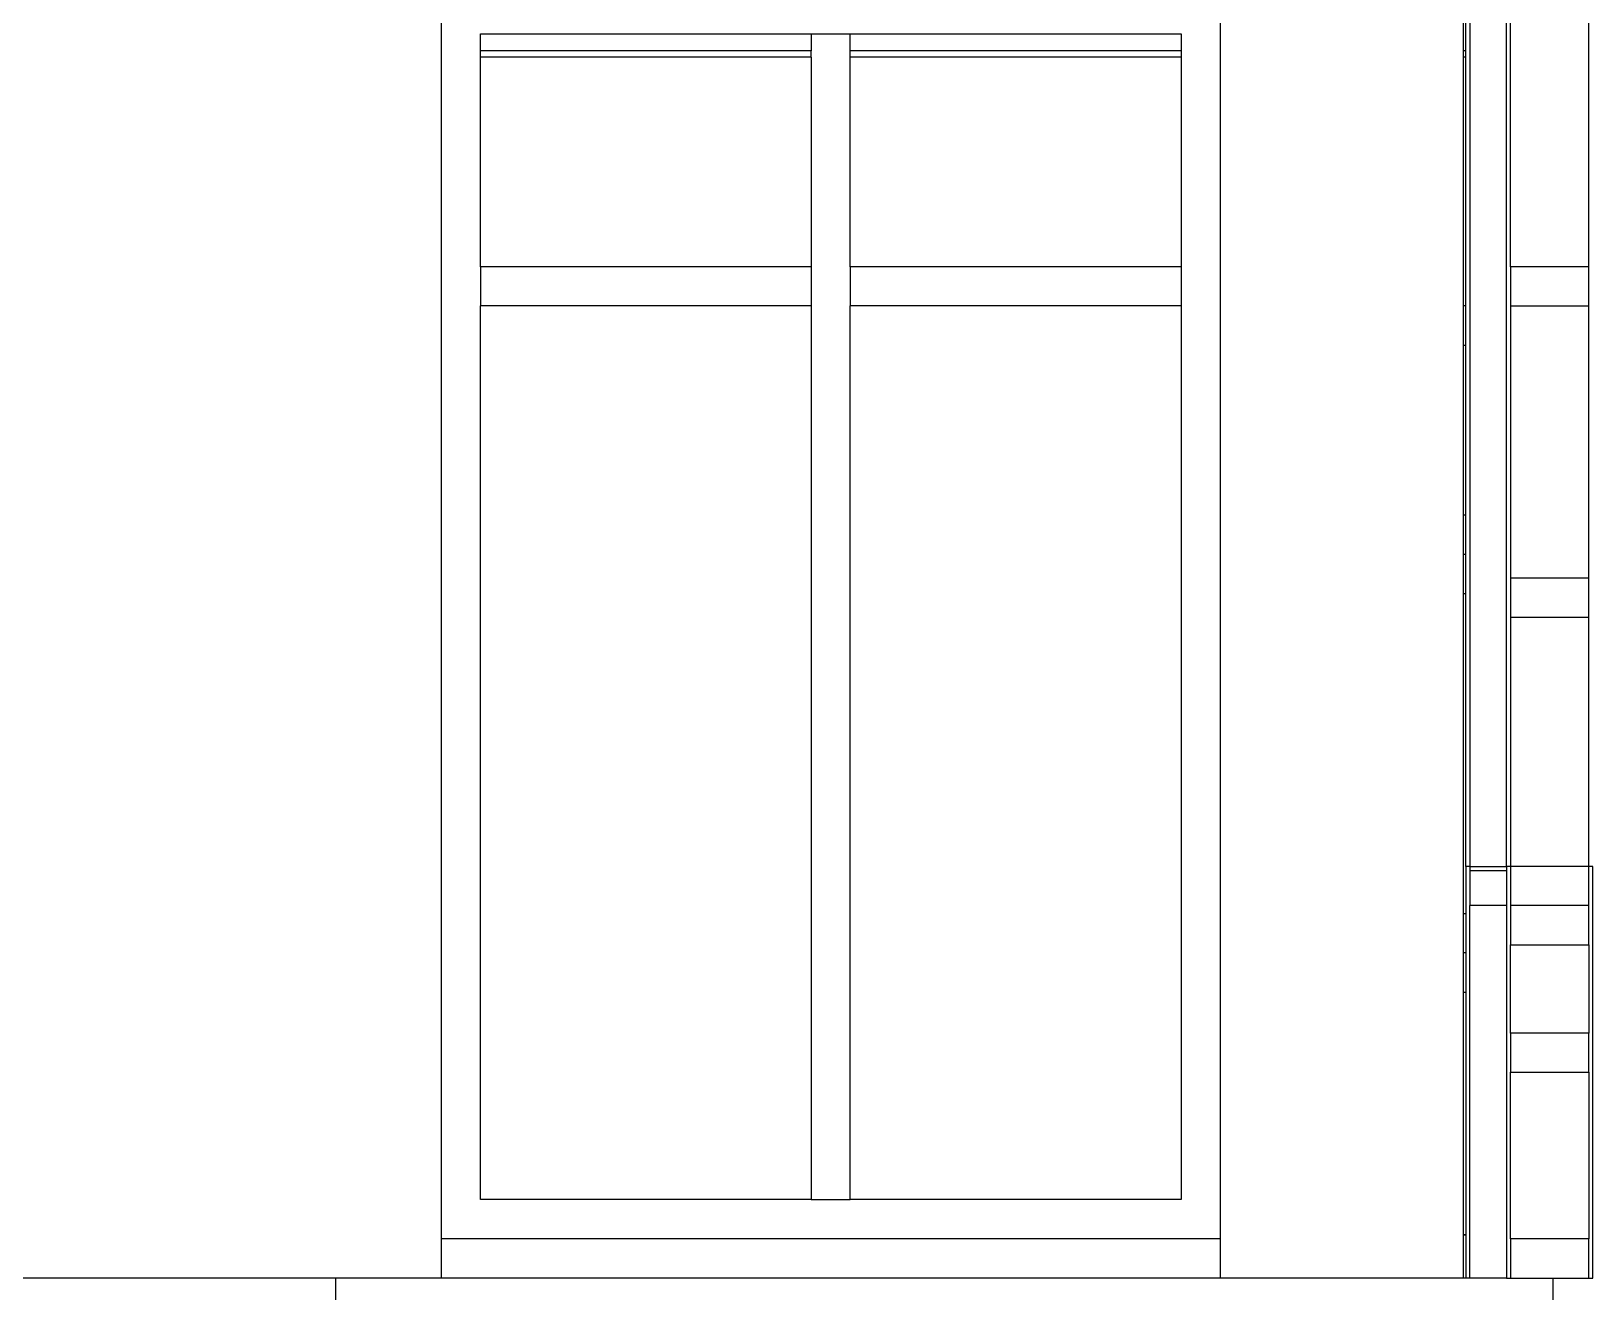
# Model space of a CAD drawing. Extents: x -49.7 to 49.7, y -10.2 to 18.8.
# Drawn here: x 0.599 to 4.583, y 8.261 to 11.477 of the extents above; entities that cross this region are included whole.
import ezdxf

# ---------------------------------------------------------------- set-up
doc = ezdxf.new("R2010")
doc.units = 0
doc.layers.get('0').update_dxf_attribs({"linetype": 'CONTINUOUS'})
doc.layers.add('SECTIONCUTEDGES', color=7, linetype='CONTINUOUS')

msp = doc.modelspace()

# ---------------------------------------------------------------- linework, layer by layer
for p, q in [((4.2531, 11.4266), (4.2531, 11.6663)), ((4.2593, 11.4266), (4.2593, 11.6706)), ((1.6459, 8.3963), (1.6459, 11.5706)), ((3.6324, 11.5706), (3.6324, 8.3963)), ((4.2693, 11.5607), (4.2693, 9.3463)), ((4.3632, 9.3463), (4.3632, 11.5607)), ((4.3732, 10.8763), (4.3732, 11.5706)), ((4.5732, 10.8763), (4.5732, 11.5706)), ((1.7452, 11.4266), (1.7452, 11.4706)), ((1.7452, 11.4706), (2.5895, 11.4706)), ((2.5895, 11.4706), (2.6888, 11.4706)), ((2.5895, 11.4706), (2.5895, 11.4266)), ((2.6888, 11.4266), (2.6888, 11.4706)), ((2.6888, 11.4706), (3.533, 11.4706)), ((3.533, 11.4706), (3.533, 11.4266)), ((2.5895, 11.4266), (1.7452, 11.4266)), ((1.7452, 11.4106), (1.7452, 11.4266)), ((1.7452, 10.8763), (1.7452, 11.4106)), ((2.5895, 11.4106), (1.7452, 11.4106)), ((2.5895, 11.4106), (2.5895, 11.4266)), ((2.5895, 11.4106), (2.5895, 10.8763)), ((3.533, 11.4266), (2.6888, 11.4266)), ((2.6888, 11.4106), (2.6888, 11.4266)), ((2.6888, 10.8763), (2.6888, 11.4106)), ((3.533, 11.4106), (2.6888, 11.4106)), ((3.533, 11.4266), (3.533, 11.4106)), ((3.533, 11.4106), (3.533, 10.8763)), ((4.2593, 11.4266), (4.2531, 11.4266)), ((4.2531, 11.4106), (4.2531, 11.4266)), ((4.2593, 11.4106), (4.2531, 11.4106)), ((4.2531, 10.7763), (4.2531, 11.4106)), ((4.2593, 11.4106), (4.2593, 11.4266)), ((4.2593, 10.7763), (4.2593, 11.4106)), ((2.5895, 10.8763), (1.7452, 10.8763)), ((1.7452, 10.8763), (1.7452, 10.7763)), ((2.5895, 10.8763), (2.5895, 10.7763)), ((3.533, 10.8763), (2.6888, 10.8763)), ((2.6888, 10.8763), (2.6888, 10.7763)), ((3.533, 10.8763), (3.533, 10.7763)), ((2.5895, 10.7763), (1.7452, 10.7763)), ((1.7452, 8.4963), (1.7452, 10.7763)), ((2.5895, 10.7763), (2.5895, 8.4963)), ((3.533, 10.7763), (2.6888, 10.7763)), ((2.6888, 8.4963), (2.6888, 10.7763)), ((3.533, 10.7763), (3.533, 8.4963)), ((4.2593, 10.7763), (4.2531, 10.7763)), ((4.2531, 10.6763), (4.2531, 10.7763)), ((4.2593, 10.6763), (4.2593, 10.7763)), ((4.3732, 10.7763), (4.3732, 10.0821)), ((4.5732, 10.0821), (4.5732, 10.7763)), ((4.2531, 10.6763), (4.2593, 10.6763)), ((4.2531, 10.2425), (4.2531, 10.6763)), ((4.2593, 10.2425), (4.2593, 10.6763)), ((4.2593, 10.2425), (4.2531, 10.2425)), ((4.2531, 10.1425), (4.2531, 10.2425)), ((4.2593, 10.1425), (4.2593, 10.2425)), ((4.2593, 10.1425), (4.2531, 10.1425)), ((4.2531, 10.0425), (4.2531, 10.1425)), ((4.2593, 10.0425), (4.2593, 10.1425)), ((4.2531, 10.0425), (4.2593, 10.0425)), ((4.2531, 9.2257), (4.2531, 10.0425)), ((4.2593, 9.3463), (4.2593, 10.0425)), ((4.3732, 9.9821), (4.3732, 9.3463)), ((4.5732, 9.3463), (4.5732, 9.9821)), ((4.2693, 9.3463), (4.2593, 9.3463)), ((4.2593, 9.3463), (4.2593, 9.2257)), ((4.2693, 9.3463), (4.3632, 9.3463)), ((4.2693, 9.3463), (4.2693, 9.3364)), ((4.2693, 9.3364), (4.3632, 9.3364)), ((4.2693, 9.3364), (4.2693, 9.2463)), ((4.2693, 8.2963), (4.2693, 9.2463)), ((4.3632, 9.2463), (4.2693, 9.2463)), ((4.2593, 9.2257), (4.2531, 9.2257)), ((4.2531, 9.1257), (4.2531, 9.2257)), ((4.2593, 9.2257), (4.2593, 9.1257)), ((4.2593, 9.1257), (4.2531, 9.1257)), ((4.2531, 9.0257), (4.2531, 9.1257)), ((4.2593, 9.1257), (4.2593, 9.0257)), ((4.2531, 9.0257), (4.2593, 9.0257)), ((4.2531, 8.4063), (4.2531, 9.0257)), ((4.2593, 9.0257), (4.2593, 8.4063)), ((2.5895, 8.4963), (1.7452, 8.4963)), ((2.5895, 8.4963), (2.6888, 8.4963)), ((3.533, 8.4963), (2.6888, 8.4963)), ((4.2593, 8.4063), (4.2531, 8.4063)), ((4.2531, 8.4062), (4.2531, 8.4063)), ((4.2531, 8.4062), (4.2593, 8.4062)), ((4.2531, 8.2963), (4.2531, 8.4062)), ((4.2593, 8.4063), (4.2593, 8.4062)), ((4.2593, 8.4062), (4.2593, 8.2963)), ((3.6324, 8.3963), (1.6459, 8.3963)), ((1.6459, 8.2963), (1.6459, 8.3963)), ((3.6324, 8.3963), (3.6324, 8.2963))]:
    msp.add_line(p, q)
at = {"layer": 'SECTIONCUTEDGES'}
for p, q in [((4.3732, 10.8763), (4.3732, 10.7763)), ((4.5732, 10.8763), (4.3732, 10.8763)), ((4.5732, 10.7763), (4.5732, 10.8763)), ((4.3732, 10.7763), (4.5732, 10.7763)), ((4.3732, 10.0821), (4.3732, 9.9821)), ((4.5732, 10.0821), (4.3732, 10.0821)), ((4.5732, 9.9821), (4.5732, 10.0821)), ((4.3732, 9.9821), (4.5732, 9.9821)), ((4.3732, 9.3463), (4.3632, 9.3463)), ((4.3632, 9.3463), (4.3632, 9.3364)), ((4.3632, 9.3364), (4.3632, 9.2463)), ((4.5732, 9.3463), (4.3732, 9.3463)), ((4.3732, 9.3463), (4.3732, 9.2463)), ((4.5832, 9.3463), (4.5732, 9.3463)), ((4.5732, 9.2463), (4.5732, 9.3463)), ((4.5832, 8.2963), (4.5832, 9.3463)), ((4.3632, 9.2463), (4.3632, 8.2963)), ((4.3732, 9.2463), (4.3732, 9.1463)), ((4.5732, 9.2463), (4.3732, 9.2463)), ((4.5732, 9.1463), (4.5732, 9.2463)), ((4.3732, 9.1463), (4.5732, 9.1463)), ((4.3732, 8.9213), (4.3732, 9.1463)), ((4.5732, 9.1463), (4.5732, 8.9213)), ((4.5732, 8.9213), (4.3732, 8.9213)), ((4.3732, 8.9213), (4.3732, 8.8213)), ((4.5732, 8.8213), (4.5732, 8.9213)), ((4.3732, 8.3963), (4.3732, 8.8213)), ((4.3732, 8.8213), (4.5732, 8.8213)), ((4.5732, 8.8213), (4.5732, 8.3963)), ((4.3732, 8.3963), (4.3732, 8.2963)), ((4.5732, 8.3963), (4.3732, 8.3963)), ((4.5732, 8.2963), (4.5732, 8.3963)), ((1.3759, 8.2963), (0.5036, 8.2963)), ((1.3759, 8.2963), (1.3759, 8.1763)), ((1.6459, 8.2963), (1.3759, 8.2963)), ((3.6324, 8.2963), (1.6459, 8.2963)), ((4.2531, 8.2963), (3.6324, 8.2963)), ((4.2593, 8.2963), (4.2531, 8.2963)), ((4.2693, 8.2963), (4.2593, 8.2963)), ((4.3632, 8.2963), (4.2693, 8.2963)), ((4.3632, 8.2963), (4.3732, 8.2963)), ((4.3732, 8.2963), (4.4825, 8.2963)), ((4.4825, 8.1763), (4.4825, 8.2963)), ((4.4825, 8.2963), (4.5732, 8.2963)), ((4.5732, 8.2963), (4.5832, 8.2963))]:
    msp.add_line(p, q, dxfattribs=at)

doc.saveas('drawing.dxf')
